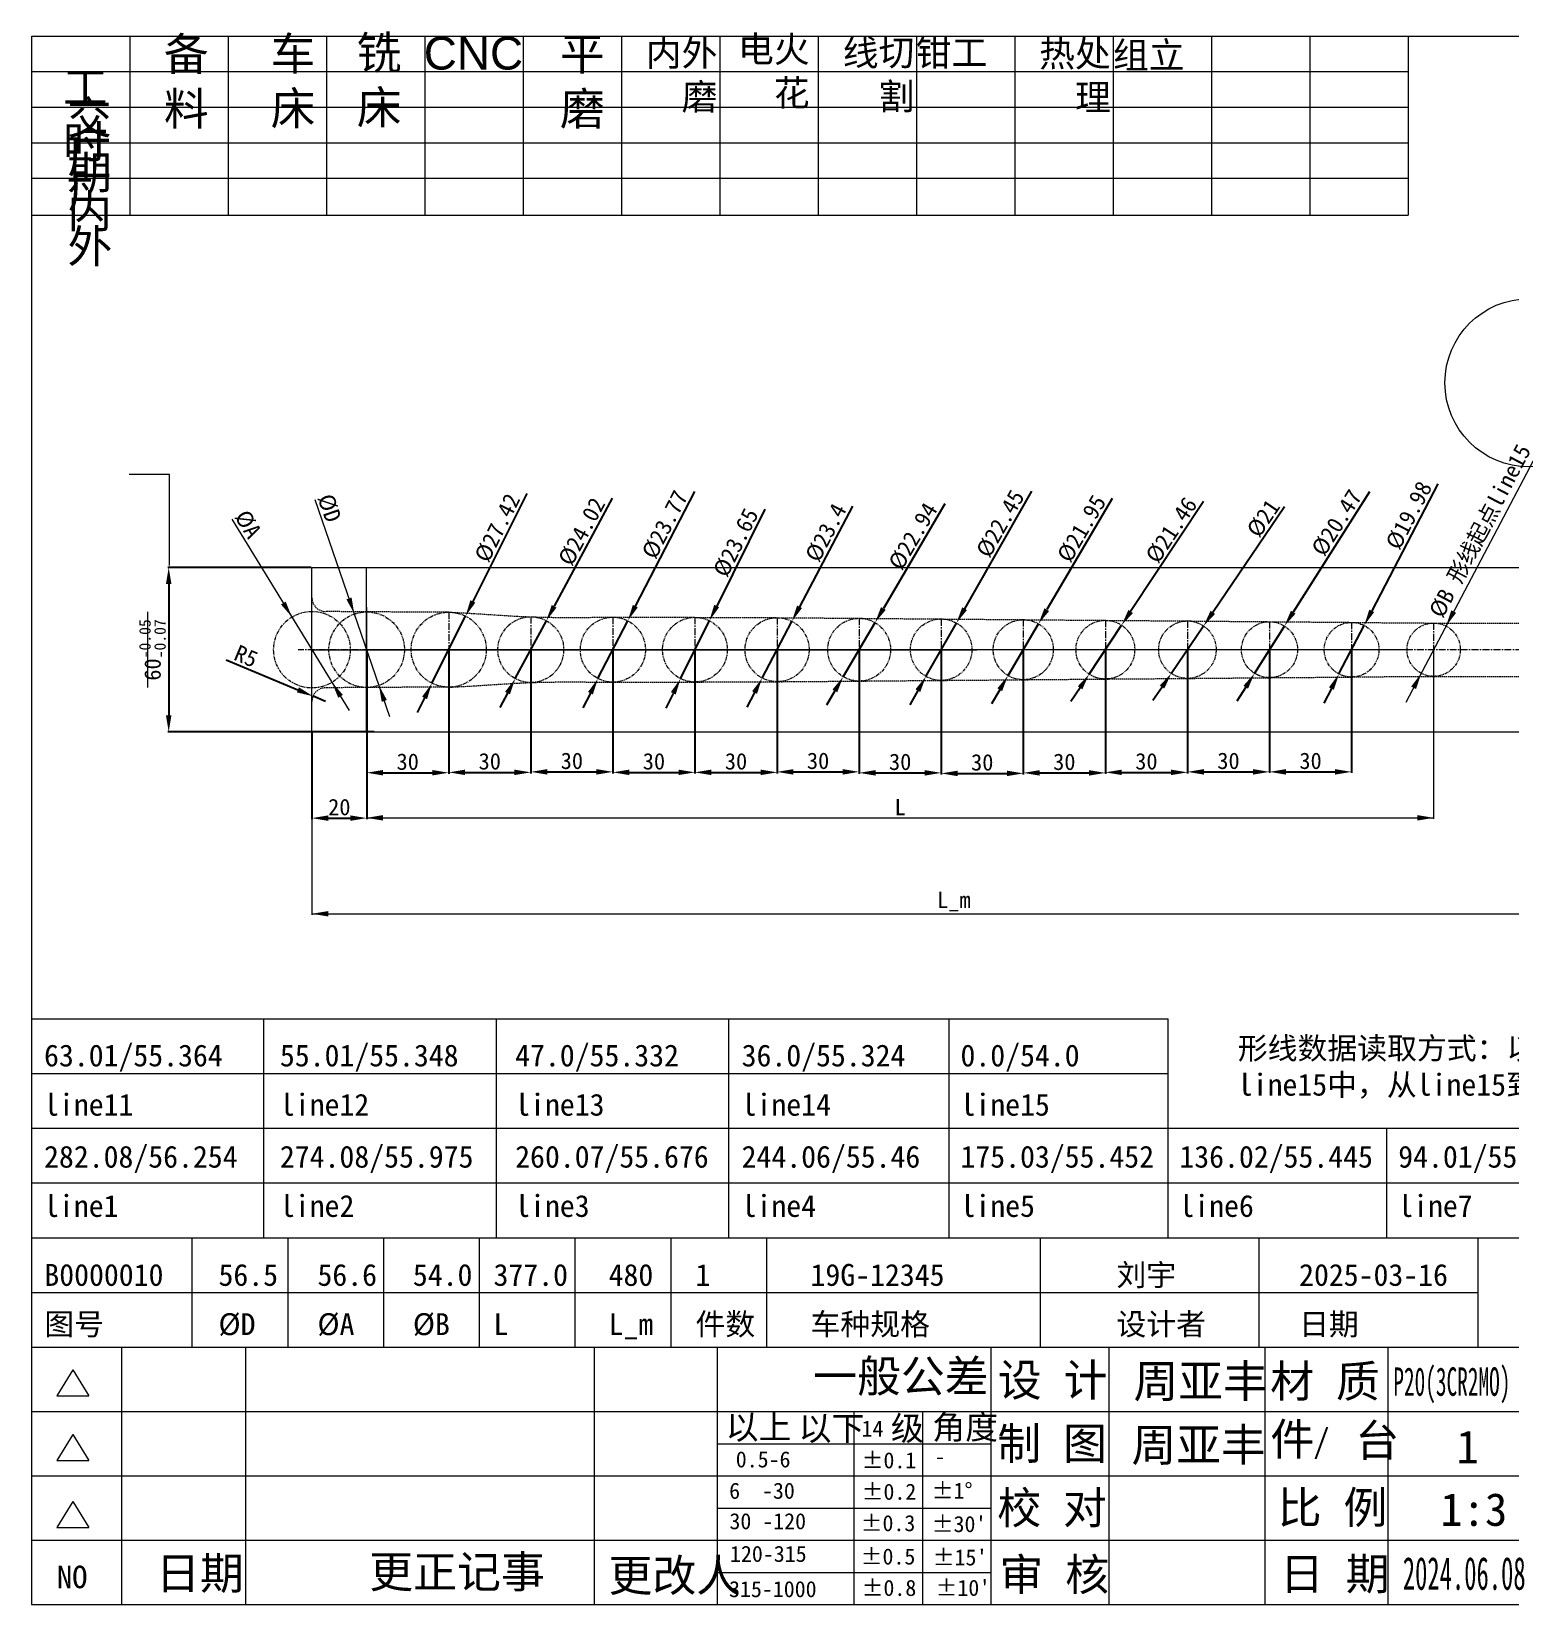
# Model space of a CAD drawing. Header units: inches. Extents: x 10015 to 10884, y -2280 to -1680.
# Drawn here: x 10015 to 10555, y -2255 to -1680 of the extents above; entities that cross this region are included whole.
import ezdxf

# ---------------------------------------------------------------- set-up
doc = ezdxf.new("R2010")
doc.units = ezdxf.units.IN
doc.header["$LTSCALE"] = 2
doc.header["$MEASUREMENT"] = 0
for name, pattern in [('CENTER', [2, 1.25, -0.25, 0.25, -0.25]), ('HIDDEN', [0.375, 0.25, -0.125]), ('PHANTOM2', [1.25, 0.625, -0.125, 0.125, -0.125, 0.125, -0.125])]:
    doc.linetypes.add(name, pattern=pattern)
doc.layers.get('0').update_dxf_attribs({"lineweight": 18})
for name, color, linetype, lineweight in [('CEN', 1, 'CENTER', 18), ('CON', 2, 'Continuous', 18), ('DAS', 5, 'HIDDEN', 18), ('DIM', 7, 'Continuous', 18), ('PHA', 4, 'PHANTOM2', 18)]:
    doc.layers.add(name, color=color, linetype=linetype, lineweight=lineweight)
doc.styles.add('1', font='')
doc.styles.add('ACISOTS', font='')
doc.styles.add('HZ', font='')
doc.styles.get('1').set_extended_font_data('宋体')
doc.styles.get('ACISOTS').set_extended_font_data('宋体')
doc.styles.get('HZ').set_extended_font_data('宋体')
doc.dimstyles.new('11', dxfattribs={"dimscale": 2, "dimtxt": 3, "dimasz": 3, "dimexe": 1.25, "dimexo": 0.625, "dimgap": 0.5, "dimtad": 1, "dimtxsty": 'Standard', "dimcen": 2.5, "dimdle": 6, "dimazin": 3, "dimtfac": 1, "dimtmove": 0, "dimatfit": 3})

# ---------------------------------------------------------------- blocks, each defined once
blk = doc.blocks.new('*X2')
at = {"layer": 'DIM'}
blk.add_hatch(color=0, dxfattribs=at).paths.add_polyline_path([(10112.11, -1921.96), (10112.89, -1920.12), (10118.03, -1923.36)], flags=0)
at = {"layer": 'DIM', "color": 0, "lineweight": -2}
for p, q in [((10086.33, -1910.04), (10112.5, -1921.04)), ((10122.64, -1925.3), (10118.03, -1923.36))]:
    blk.add_line(p, q, dxfattribs=at)
at = {"layer": 'DIM', "color": 0, "insert": (10093.56, -1908.74), "char_height": 6, "width": 18.884, "attachment_point": 5, "rotation": 337.20138}
blk.add_mtext('R5', dxfattribs=at)
blk = doc.blocks.new('*X3')
at = {"layer": 'DIM', "linetype": 'Continuous'}
for points in [[(10110.32, -1894.42), (10108.04, -1888.78), (10106.33, -1889.82)], [(10124.96, -1918.29), (10128.95, -1922.88), (10127.24, -1923.92)]]:
    blk.add_hatch(color=0, dxfattribs=at).paths.add_polyline_path(points, flags=0)
at = {"layer": 'DIM', "color": 0, "linetype": 'Continuous'}
blk.add_line((10088.36, -1858.6), (10131.23, -1928.52), dxfattribs=at)
at = {"layer": 'DIM', "color": 0, "insert": (10094.22, -1860.51), "char_height": 6, "width": 18.7709, "attachment_point": 5, "rotation": 301.51513}
blk.add_mtext('%%CA', dxfattribs=at)
blk = doc.blocks.new('*X4')
at = {"layer": 'DIM'}
for points in [[(10504.12, -1891.7), (10505.89, -1892.62), (10502.24, -1897.49)], [(10491.16, -1921), (10489.38, -1920.08), (10493.04, -1915.22)]]:
    blk.add_hatch(color=0, dxfattribs=at).paths.add_polyline_path(points, flags=0)
at = {"layer": 'DIM', "color": 0, "lineweight": -2}
for p, q in [((10529.12, -1845.7), (10505, -1892.16)), ((10493.04, -1915.22), (10502.24, -1897.49)), ((10490.27, -1920.54), (10487.51, -1925.87))]:
    blk.add_line(p, q, dxfattribs=at)
at = {"layer": 'DIM', "color": 0, "insert": (10518.61, -1857.26), "char_height": 6, "width": 52.4246, "attachment_point": 5, "rotation": 62.56755}
blk.add_mtext('%%C19.98', dxfattribs=at)
blk = doc.blocks.new('*X5')
at = {"layer": 'DIM'}
for points in [[(10475.47, -1892.1), (10477.16, -1893.17), (10473.11, -1897.7)], [(10459.8, -1920.6), (10458.11, -1919.54), (10462.17, -1915)]]:
    blk.add_hatch(color=0, dxfattribs=at).paths.add_polyline_path(points, flags=0)
at = {"layer": 'DIM', "color": 0, "lineweight": -2}
for p, q in [((10504.18, -1848.6), (10476.32, -1892.63)), ((10462.17, -1915), (10473.11, -1897.7)), ((10458.96, -1920.07), (10455.75, -1925.14))]:
    blk.add_line(p, q, dxfattribs=at)
at = {"layer": 'DIM', "color": 0, "insert": (10492.26, -1859.95), "char_height": 6, "width": 52.4246, "attachment_point": 5, "rotation": 57.67571}
blk.add_mtext('%%C20.47', dxfattribs=at)
blk = doc.blocks.new('*X6')
at = {"layer": 'DIM'}
for points in [[(10446.09, -1892.15), (10447.74, -1893.27), (10443.54, -1897.67)], [(10429.19, -1920.56), (10427.53, -1919.43), (10431.73, -1915.03)]]:
    blk.add_hatch(color=0, dxfattribs=at).paths.add_polyline_path(points, flags=0)
at = {"layer": 'DIM', "color": 0, "lineweight": -2}
for p, q in [((10473.16, -1854.11), (10446.92, -1892.71)), ((10431.73, -1915.03), (10443.54, -1897.67)), ((10428.36, -1919.99), (10424.99, -1924.95))]:
    blk.add_line(p, q, dxfattribs=at)
at = {"layer": 'DIM', "color": 0, "insert": (10465.44, -1858.35), "char_height": 6, "width": 25.9441, "attachment_point": 5, "rotation": 55.78323}
blk.add_mtext('%%C21', dxfattribs=at)
blk = doc.blocks.new('*X7')
at = {"layer": 'DIM'}
for points in [[(10416.05, -1891.86), (10417.72, -1892.96), (10413.57, -1897.41)], [(10399.22, -1920.84), (10397.56, -1919.74), (10401.71, -1915.29)]]:
    blk.add_hatch(color=0, dxfattribs=at).paths.add_polyline_path(points, flags=0)
at = {"layer": 'DIM', "color": 0, "lineweight": -2}
for p, q in [((10443.57, -1852.18), (10416.89, -1892.41)), ((10401.71, -1915.29), (10413.57, -1897.41)), ((10398.39, -1920.29), (10395.07, -1925.29))]:
    blk.add_line(p, q, dxfattribs=at)
at = {"layer": 'DIM', "color": 0, "insert": (10431.8, -1862.68), "char_height": 6, "width": 52.5587, "attachment_point": 5, "rotation": 56.44467}
blk.add_mtext('%%C21.46', dxfattribs=at)
blk = doc.blocks.new('*X8')
at = {"layer": 'DIM'}
for points in [[(10385.38, -1891.21), (10387.1, -1892.22), (10383.2, -1896.89)], [(10369.9, -1921.49), (10368.17, -1920.48), (10372.07, -1915.81)]]:
    blk.add_hatch(color=0, dxfattribs=at).paths.add_polyline_path(points, flags=0)
at = {"layer": 'DIM', "color": 0, "lineweight": -2}
for p, q in [((10410.11, -1851.13), (10386.24, -1891.72)), ((10372.07, -1915.81), (10383.2, -1896.89)), ((10369.03, -1920.98), (10365.99, -1926.16))]:
    blk.add_line(p, q, dxfattribs=at)
at = {"layer": 'DIM', "color": 0, "insert": (10399.01, -1862.12), "char_height": 6, "width": 52.3575, "attachment_point": 5, "rotation": 59.54464}
blk.add_mtext('%%C21.95', dxfattribs=at)
blk = doc.blocks.new('*X9')
at = {"layer": 'DIM'}
for points in [[(10355.3, -1890.89), (10357.04, -1891.88), (10353.2, -1896.6)], [(10339.98, -1921.81), (10338.24, -1920.82), (10342.08, -1916.1)]]:
    blk.add_hatch(color=0, dxfattribs=at).paths.add_polyline_path(points, flags=0)
at = {"layer": 'DIM', "color": 0, "lineweight": -2}
for p, q in [((10380.67, -1848.4), (10356.17, -1891.39)), ((10342.08, -1916.1), (10353.2, -1896.6)), ((10339.11, -1921.31), (10336.14, -1926.53))]:
    blk.add_line(p, q, dxfattribs=at)
at = {"layer": 'DIM', "color": 0, "insert": (10369.29, -1860.3), "char_height": 6, "width": 52.3575, "attachment_point": 5, "rotation": 60.31548}
blk.add_mtext('%%C22.45', dxfattribs=at)
blk = doc.blocks.new('*X10')
at = {"layer": 'DIM'}
for points in [[(10325.64, -1890.79), (10327.36, -1891.8), (10323.46, -1896.46)], [(10309.64, -1921.91), (10307.92, -1920.9), (10311.82, -1916.24)]]:
    blk.add_hatch(color=0, dxfattribs=at).paths.add_polyline_path(points, flags=0)
at = {"layer": 'DIM', "color": 0, "lineweight": -2}
for p, q in [((10348.99, -1853.08), (10326.5, -1891.29)), ((10311.82, -1916.24), (10323.46, -1896.46)), ((10308.78, -1921.41), (10305.73, -1926.58))]:
    blk.add_line(p, q, dxfattribs=at)
at = {"layer": 'DIM', "color": 0, "insert": (10337.38, -1864.92), "char_height": 6, "width": 52.8268, "attachment_point": 5, "rotation": 59.52426}
blk.add_mtext('%%C22.94', dxfattribs=at)
blk = doc.blocks.new('*X11')
at = {"layer": 'DIM'}
for points in [[(10294.97, -1890.21), (10296.74, -1891.14), (10293.07, -1895.99)], [(10280.3, -1922.49), (10278.53, -1921.56), (10282.2, -1916.71)]]:
    blk.add_hatch(color=0, dxfattribs=at).paths.add_polyline_path(points, flags=0)
at = {"layer": 'DIM', "color": 0, "lineweight": -2}
for p, q in [((10315.16, -1853.86), (10295.86, -1890.67)), ((10282.2, -1916.71), (10293.07, -1895.99)), ((10279.42, -1922.03), (10276.63, -1927.34))]:
    blk.add_line(p, q, dxfattribs=at)
at = {"layer": 'DIM', "color": 0, "insert": (10305.54, -1863.6), "char_height": 6, "width": 44.2458, "attachment_point": 5, "rotation": 62.33473}
blk.add_mtext('%%C23.4', dxfattribs=at)
blk = doc.blocks.new('*X12')
at = {"layer": 'DIM'}
for points in [[(10264.68, -1889.94), (10266.47, -1890.83), (10262.9, -1895.76)], [(10250.6, -1922.76), (10248.81, -1921.87), (10252.37, -1916.94)]]:
    blk.add_hatch(color=0, dxfattribs=at).paths.add_polyline_path(points, flags=0)
at = {"layer": 'DIM', "color": 0, "lineweight": -2}
for p, q in [((10283.19, -1854.97), (10265.57, -1890.39)), ((10252.37, -1916.94), (10262.9, -1895.76)), ((10249.7, -1922.31), (10247.03, -1927.68))]:
    blk.add_line(p, q, dxfattribs=at)
at = {"layer": 'DIM', "color": 0, "insert": (10272.63, -1867.22), "char_height": 6, "width": 52.3575, "attachment_point": 5, "rotation": 63.56145}
blk.add_mtext('%%C23.65', dxfattribs=at)
blk = doc.blocks.new('*X13')
at = {"layer": 'DIM'}
for points in [[(10234.94, -1889.99), (10236.72, -1890.91), (10233.08, -1895.78)], [(10220.32, -1922.71), (10218.55, -1921.79), (10222.19, -1916.92)]]:
    blk.add_hatch(color=0, dxfattribs=at).paths.add_polyline_path(points, flags=0)
at = {"layer": 'DIM', "color": 0, "lineweight": -2}
for p, q in [((10257.43, -1848.54), (10235.83, -1890.45)), ((10222.19, -1916.92), (10233.08, -1895.78)), ((10219.44, -1922.25), (10216.69, -1927.58))]:
    blk.add_line(p, q, dxfattribs=at)
at = {"layer": 'DIM', "color": 0, "insert": (10246.7, -1860.63), "char_height": 6, "width": 52.4246, "attachment_point": 5, "rotation": 62.73193}
blk.add_mtext('%%C23.77', dxfattribs=at)
blk = doc.blocks.new('*X14')
at = {"layer": 'DIM'}
for points in [[(10205.28, -1890.01), (10207.04, -1890.96), (10203.32, -1895.77)], [(10190, -1922.69), (10188.23, -1921.74), (10191.95, -1916.93)]]:
    blk.add_hatch(color=0, dxfattribs=at).paths.add_polyline_path(points, flags=0)
at = {"layer": 'DIM', "color": 0, "lineweight": -2}
for p, q in [((10227.37, -1851.01), (10206.16, -1890.48)), ((10191.95, -1916.93), (10203.32, -1895.77)), ((10189.11, -1922.22), (10186.27, -1927.5))]:
    blk.add_line(p, q, dxfattribs=at)
at = {"layer": 'DIM', "color": 0, "insert": (10216.29, -1863.19), "char_height": 6, "width": 52.3575, "attachment_point": 5, "rotation": 61.75355}
blk.add_mtext('%%C24.02', dxfattribs=at)
blk = doc.blocks.new('*X15')
at = {"layer": 'DIM'}
for points in [[(10473.64, -1950.01), (10473.64, -1952.01), (10467.64, -1951.01)], [(10491.64, -1952.01), (10491.64, -1950.01), (10497.64, -1951.01)]]:
    blk.add_hatch(color=0, dxfattribs=at).paths.add_polyline_path(points, flags=0)
at = {"layer": 'DIM', "color": 0, "lineweight": -2}
for p, q in [((10467.64, -1906.48), (10467.64, -1951.37)), ((10497.64, -1906.48), (10497.64, -1951.37)), ((10473.64, -1951.01), (10491.64, -1951.01))]:
    blk.add_line(p, q, dxfattribs=at)
at = {"layer": 'DIM', "color": 0, "insert": (10482.64, -1947.01), "char_height": 6, "width": 15.2849, "attachment_point": 5}
blk.add_mtext('30', dxfattribs=at)
blk = doc.blocks.new('*X16')
at = {"layer": 'DIM'}
for points in [[(10443.64, -1950.01), (10443.64, -1952.01), (10437.64, -1951.01)], [(10461.64, -1952.01), (10461.64, -1950.01), (10467.64, -1951.01)]]:
    blk.add_hatch(color=0, dxfattribs=at).paths.add_polyline_path(points, flags=0)
at = {"layer": 'DIM', "color": 0, "lineweight": -2}
for p, q in [((10437.64, -1906.48), (10437.64, -1951.37)), ((10467.64, -1906.48), (10467.64, -1951.37)), ((10443.64, -1951.01), (10461.64, -1951.01))]:
    blk.add_line(p, q, dxfattribs=at)
at = {"layer": 'DIM', "color": 0, "insert": (10452.64, -1947.01), "char_height": 6, "width": 15.2849, "attachment_point": 5}
blk.add_mtext('30', dxfattribs=at)
blk = doc.blocks.new('*X17')
at = {"layer": 'DIM'}
for points in [[(10413.64, -1950.19), (10413.64, -1952.19), (10407.64, -1951.19)], [(10431.64, -1952.19), (10431.64, -1950.19), (10437.64, -1951.19)]]:
    blk.add_hatch(color=0, dxfattribs=at).paths.add_polyline_path(points, flags=0)
at = {"layer": 'DIM', "color": 0, "lineweight": -2}
for p, q in [((10407.64, -1906.48), (10407.64, -1951.55)), ((10437.64, -1906.48), (10437.64, -1951.55)), ((10413.64, -1951.19), (10431.64, -1951.19))]:
    blk.add_line(p, q, dxfattribs=at)
at = {"layer": 'DIM', "color": 0, "insert": (10422.64, -1947.19), "char_height": 6, "width": 15.2849, "attachment_point": 5}
blk.add_mtext('30', dxfattribs=at)
blk = doc.blocks.new('*X18')
at = {"layer": 'DIM'}
for points in [[(10383.64, -1950.38), (10383.64, -1952.38), (10377.64, -1951.38)], [(10401.64, -1952.38), (10401.64, -1950.38), (10407.64, -1951.38)]]:
    blk.add_hatch(color=0, dxfattribs=at).paths.add_polyline_path(points, flags=0)
at = {"layer": 'DIM', "color": 0, "lineweight": -2}
for p, q in [((10377.64, -1906.48), (10377.64, -1951.74)), ((10407.64, -1906.48), (10407.64, -1951.74)), ((10383.64, -1951.38), (10401.64, -1951.38))]:
    blk.add_line(p, q, dxfattribs=at)
at = {"layer": 'DIM', "color": 0, "insert": (10392.64, -1947.38), "char_height": 6, "width": 15.2849, "attachment_point": 5}
blk.add_mtext('30', dxfattribs=at)
blk = doc.blocks.new('*X19')
at = {"layer": 'DIM'}
for points in [[(10353.64, -1950.57), (10353.64, -1952.57), (10347.64, -1951.57)], [(10371.64, -1952.57), (10371.64, -1950.57), (10377.64, -1951.57)]]:
    blk.add_hatch(color=0, dxfattribs=at).paths.add_polyline_path(points, flags=0)
at = {"layer": 'DIM', "color": 0, "lineweight": -2}
for p, q in [((10347.64, -1906.48), (10347.64, -1951.93)), ((10377.64, -1906.48), (10377.64, -1951.93)), ((10353.64, -1951.57), (10371.64, -1951.57))]:
    blk.add_line(p, q, dxfattribs=at)
at = {"layer": 'DIM', "color": 0, "insert": (10362.64, -1947.57), "char_height": 6, "width": 15.2849, "attachment_point": 5}
blk.add_mtext('30', dxfattribs=at)
blk = doc.blocks.new('*X20')
at = {"layer": 'DIM'}
for points in [[(10323.64, -1950.38), (10323.64, -1952.38), (10317.64, -1951.38)], [(10341.64, -1952.38), (10341.64, -1950.38), (10347.64, -1951.38)]]:
    blk.add_hatch(color=0, dxfattribs=at).paths.add_polyline_path(points, flags=0)
at = {"layer": 'DIM', "color": 0, "lineweight": -2}
for p, q in [((10317.64, -1906.48), (10317.64, -1951.74)), ((10347.64, -1906.48), (10347.64, -1951.74)), ((10323.64, -1951.38), (10341.64, -1951.38))]:
    blk.add_line(p, q, dxfattribs=at)
at = {"layer": 'DIM', "color": 0, "insert": (10332.64, -1947.38), "char_height": 6, "width": 15.2849, "attachment_point": 5}
blk.add_mtext('30', dxfattribs=at)
blk = doc.blocks.new('*X21')
at = {"layer": 'DIM'}
for points in [[(10293.64, -1950.01), (10293.64, -1952.01), (10287.64, -1951.01)], [(10311.64, -1952.01), (10311.64, -1950.01), (10317.64, -1951.01)]]:
    blk.add_hatch(color=0, dxfattribs=at).paths.add_polyline_path(points, flags=0)
at = {"layer": 'DIM', "color": 0, "lineweight": -2}
for p, q in [((10287.64, -1906.48), (10287.64, -1951.37)), ((10317.64, -1906.48), (10317.64, -1951.37)), ((10293.64, -1951.01), (10311.64, -1951.01))]:
    blk.add_line(p, q, dxfattribs=at)
at = {"layer": 'DIM', "color": 0, "insert": (10302.64, -1947.01), "char_height": 6, "width": 15.2849, "attachment_point": 5}
blk.add_mtext('30', dxfattribs=at)
blk = doc.blocks.new('*X22')
at = {"layer": 'DIM'}
for points in [[(10263.64, -1950.19), (10263.64, -1952.19), (10257.64, -1951.19)], [(10281.64, -1952.19), (10281.64, -1950.19), (10287.64, -1951.19)]]:
    blk.add_hatch(color=0, dxfattribs=at).paths.add_polyline_path(points, flags=0)
at = {"layer": 'DIM', "color": 0, "lineweight": -2}
for p, q in [((10257.64, -1906.48), (10257.64, -1951.55)), ((10287.64, -1906.48), (10287.64, -1951.55)), ((10263.64, -1951.19), (10281.64, -1951.19))]:
    blk.add_line(p, q, dxfattribs=at)
at = {"layer": 'DIM', "color": 0, "insert": (10272.64, -1947.19), "char_height": 6, "width": 15.2849, "attachment_point": 5}
blk.add_mtext('30', dxfattribs=at)
blk = doc.blocks.new('*X23')
at = {"layer": 'DIM'}
for points in [[(10233.64, -1950.19), (10233.64, -1952.19), (10227.64, -1951.19)], [(10251.64, -1952.19), (10251.64, -1950.19), (10257.64, -1951.19)]]:
    blk.add_hatch(color=0, dxfattribs=at).paths.add_polyline_path(points, flags=0)
at = {"layer": 'DIM', "color": 0, "lineweight": -2}
for p, q in [((10227.64, -1906.48), (10227.64, -1951.55)), ((10257.64, -1906.48), (10257.64, -1951.55)), ((10233.64, -1951.19), (10251.64, -1951.19))]:
    blk.add_line(p, q, dxfattribs=at)
at = {"layer": 'DIM', "color": 0, "insert": (10242.64, -1947.19), "char_height": 6, "width": 15.2849, "attachment_point": 5}
blk.add_mtext('30', dxfattribs=at)
blk = doc.blocks.new('*X24')
at = {"layer": 'DIM'}
for points in [[(10203.64, -1950.01), (10203.64, -1952.01), (10197.64, -1951.01)], [(10221.64, -1952.01), (10221.64, -1950.01), (10227.64, -1951.01)]]:
    blk.add_hatch(color=0, dxfattribs=at).paths.add_polyline_path(points, flags=0)
at = {"layer": 'DIM', "color": 0, "lineweight": -2}
for p, q in [((10197.64, -1906.48), (10197.64, -1951.37)), ((10227.64, -1906.48), (10227.64, -1951.37)), ((10203.64, -1951.01), (10221.64, -1951.01))]:
    blk.add_line(p, q, dxfattribs=at)
at = {"layer": 'DIM', "color": 0, "insert": (10212.64, -1947.01), "char_height": 6, "width": 15.2849, "attachment_point": 5}
blk.add_mtext('30', dxfattribs=at)
blk = doc.blocks.new('*X25')
at = {"layer": 'DIM'}
for points in [[(10173.64, -1950.19), (10173.64, -1952.19), (10167.64, -1951.19)], [(10191.64, -1952.19), (10191.64, -1950.19), (10197.64, -1951.19)]]:
    blk.add_hatch(color=0, dxfattribs=at).paths.add_polyline_path(points, flags=0)
at = {"layer": 'DIM', "color": 0, "lineweight": -2}
for p, q in [((10167.64, -1906.48), (10167.64, -1951.55)), ((10197.64, -1906.48), (10197.64, -1951.55)), ((10173.64, -1951.19), (10191.64, -1951.19))]:
    blk.add_line(p, q, dxfattribs=at)
at = {"layer": 'DIM', "color": 0, "insert": (10182.64, -1947.19), "char_height": 6, "width": 15.2849, "attachment_point": 5}
blk.add_mtext('30', dxfattribs=at)
blk = doc.blocks.new('*X26')
at = {"layer": 'DIM'}
for points in [[(10143.64, -1950.32), (10143.64, -1952.32), (10137.64, -1951.32)], [(10161.64, -1952.32), (10161.64, -1950.32), (10167.64, -1951.32)]]:
    blk.add_hatch(color=0, dxfattribs=at).paths.add_polyline_path(points, flags=0)
at = {"layer": 'DIM', "color": 0, "lineweight": -2}
for p, q in [((10137.64, -1906.48), (10137.64, -1951.68)), ((10167.64, -1906.48), (10167.64, -1951.68)), ((10143.64, -1951.32), (10161.64, -1951.32))]:
    blk.add_line(p, q, dxfattribs=at)
at = {"layer": 'DIM', "color": 0, "insert": (10152.64, -1947.32), "char_height": 6, "width": 15.2849, "attachment_point": 5}
blk.add_mtext('30', dxfattribs=at)
blk = doc.blocks.new('*X27')
at = {"layer": 'DIM', "linetype": 'Continuous'}
for points in [[(10137.64, -1967.81), (10143.64, -1966.81), (10143.64, -1968.81)], [(10527.64, -1967.81), (10521.64, -1966.81), (10521.64, -1968.81)]]:
    blk.add_hatch(color=0, dxfattribs=at).paths.add_polyline_path(points, flags=0)
at = {"layer": 'DIM', "color": 0, "linetype": 'Continuous'}
for p, q in [((10137.64, -1906.48), (10137.64, -1968.17)), ((10527.64, -1906.48), (10527.64, -1968.17)), ((10137.64, -1967.81), (10527.64, -1967.81))]:
    blk.add_line(p, q, dxfattribs=at)
at = {"layer": 'DIM', "color": 0, "insert": (10332.64, -1963.87), "char_height": 6, "width": 12, "attachment_point": 5}
blk.add_mtext('L', dxfattribs=at)
blk = doc.blocks.new('*X28')
at = {"layer": 'DIM', "linetype": 'Continuous'}
for points in [[(10532.18, -1897.72), (10535.85, -1892.88), (10534.08, -1891.95)], [(10523.1, -1914.98), (10521.19, -1920.75), (10519.42, -1919.82)]]:
    blk.add_hatch(color=0, dxfattribs=at).paths.add_polyline_path(points, flags=0)
at = {"layer": 'DIM', "color": 0, "linetype": 'Continuous'}
blk.add_line((10566.28, -1832.88), (10517.51, -1925.6), dxfattribs=at)
at = {"layer": 'DIM', "color": 0, "insert": (10544.83, -1863.05), "char_height": 6, "width": 146.7486, "attachment_point": 5, "rotation": 62.25624}
blk.add_mtext('%%CB 形线起点line15', dxfattribs=at)
blk = doc.blocks.new('*X30')
at = {"layer": 'DIM', "linetype": 'Continuous'}
for points in [[(10133.14, -1893.3), (10132.13, -1887.3), (10130.24, -1887.96)], [(10142.13, -1919.4), (10145.03, -1924.75), (10143.14, -1925.4)]]:
    blk.add_hatch(color=0, dxfattribs=at).paths.add_polyline_path(points, flags=0)
at = {"layer": 'DIM', "color": 0, "linetype": 'Continuous'}
blk.add_line((10118.74, -1851.49), (10146.04, -1930.74), dxfattribs=at)
at = {"layer": 'DIM', "color": 0, "insert": (10123.97, -1854.58), "char_height": 6, "width": 18.5028, "attachment_point": 5, "rotation": 289.0077}
blk.add_mtext('%%CD', dxfattribs=at)
blk = doc.blocks.new('*X31')
at = {"layer": 'DIM'}
for points in [[(10175.56, -1888.28), (10177.35, -1889.17), (10173.77, -1894.09)], [(10159.71, -1924.42), (10157.92, -1923.53), (10161.5, -1918.61)]]:
    blk.add_hatch(color=0, dxfattribs=at).paths.add_polyline_path(points, flags=0)
at = {"layer": 'DIM', "color": 0, "lineweight": -2}
for p, q in [((10196.17, -1849.32), (10176.46, -1888.72)), ((10161.5, -1918.61), (10173.77, -1894.09)), ((10158.82, -1923.98), (10156.13, -1929.34))]:
    blk.add_line(p, q, dxfattribs=at)
at = {"layer": 'DIM', "color": 0, "insert": (10185.45, -1861.82), "char_height": 6, "width": 52.3575, "attachment_point": 5, "rotation": 63.4173}
blk.add_mtext('%%C27.42', dxfattribs=at)
blk = doc.blocks.new('*X32')
at = {"layer": 'DIM'}
for points in [[(10123.64, -1966.92), (10123.64, -1968.92), (10117.64, -1967.92)], [(10131.64, -1968.92), (10131.64, -1966.92), (10137.64, -1967.92)]]:
    blk.add_hatch(color=0, dxfattribs=at).paths.add_polyline_path(points, flags=0)
at = {"layer": 'DIM', "color": 0, "lineweight": -2}
for p, q in [((10117.64, -1936.48), (10117.64, -1968.28)), ((10137.64, -1936.48), (10137.64, -1968.28)), ((10123.64, -1967.92), (10131.64, -1967.92))]:
    blk.add_line(p, q, dxfattribs=at)
at = {"layer": 'DIM', "color": 0, "insert": (10127.64, -1963.92), "char_height": 6, "width": 15.419, "attachment_point": 5}
blk.add_mtext('20', dxfattribs=at)
blk = doc.blocks.new('*X33')
at = {"layer": 'DIM', "linetype": 'Continuous'}
for points in [[(10117.64, -2002.88), (10123.64, -2001.88), (10123.64, -2003.88)], [(10597.64, -2002.88), (10591.64, -2001.88), (10591.64, -2003.88)]]:
    blk.add_hatch(color=0, dxfattribs=at).paths.add_polyline_path(points, flags=0)
at = {"layer": 'DIM', "color": 0, "linetype": 'Continuous'}
for p, q in [((10597.64, -1906.48), (10597.64, -2003.24)), ((10117.64, -1936.48), (10117.64, -2003.24)), ((10117.64, -2002.88), (10597.64, -2002.88))]:
    blk.add_line(p, q, dxfattribs=at)
at = {"layer": 'DIM', "color": 0, "insert": (10352.27, -1998.36), "char_height": 6, "width": 25.1397, "attachment_point": 5}
blk.add_mtext('L_m', dxfattribs=at)
blk = doc.blocks.new('*X48')
at = {"layer": 'DIM', "color": 0, "char_height": 6, "attachment_point": 1, "rotation": 90}
for s, insert, width in [('{\\H0.7x;-0.05}', (10073.52, -1961.37), 57.9084), ('{\\H0.7x;-0.07}', (10079.02, -1961.37), 57.9084), ('60', (10075.42, -1969.55), 90.6235)]:
    blk.add_mtext(s, dxfattribs=dict(at, insert=insert, width=width))
blk = doc.blocks.new('*X47')
at = {"layer": 'DIM'}
for points in [[(10066.28, -1882.35), (10064.28, -1882.35), (10065.28, -1876.35)], [(10064.28, -1930.35), (10066.28, -1930.35), (10065.28, -1936.35)]]:
    blk.add_hatch(color=0, dxfattribs=at).paths.add_polyline_path(points, flags=0)
at = {"layer": 'DIM', "color": 0, "lineweight": -2}
for p, q in [((10117.39, -1876.35), (10064.92, -1876.35)), ((10065.28, -1882.35), (10065.28, -1930.35)), ((10140.36, -1936.35), (10064.92, -1936.35))]:
    blk.add_line(p, q, dxfattribs=at)
at = {"layer": 'DIM', "color": 0}
blk.add_blockref('*X48', (-19.04, 51.87), dxfattribs=at)

msp = doc.modelspace()

# ---------------------------------------------------------------- linework, layer by layer
at = {"color": 1}
for p, q in [((10137.638, -1936.35), (10137.638, -1876.35)), ((10117.638, -1906.35), (10360.707, -1906.35))]:
    msp.add_line(p, q, dxfattribs=at)
at = {"color": 40, "linetype": 'Continuous'}
msp.add_line((10137.638, -1890.771), (10137.638, -1921.93), dxfattribs=at)
at = {"color": 2, "linetype": 'Continuous'}
msp.add_line((10057.638, -1920.15), (10057.638, -1892.55), dxfattribs=at)
at = {"color": 6, "linetype": 'Continuous'}
msp.add_arc((10466.791, -1899.18), 0.848, 356.443974, 3.556026, dxfattribs=at)
at = {"layer": 'CEN'}
for p, q in [((10167.638, -1892.641), (10167.638, -1920.059)), ((10197.638, -1894.34), (10197.638, -1918.361)), ((10227.638, -1894.463), (10227.638, -1918.238)), ((10257.638, -1894.525), (10257.638, -1918.176)), ((10287.638, -1894.648), (10287.638, -1918.052)), ((10317.638, -1894.88), (10317.638, -1917.821)), ((10347.638, -1895.127), (10347.638, -1917.574)), ((10377.638, -1895.374), (10377.638, -1917.327)), ((10407.638, -1895.621), (10407.638, -1917.08)), ((10437.638, -1895.853), (10437.638, -1916.848)), ((10467.638, -1896.115), (10467.638, -1916.586)), ((10497.638, -1896.362), (10497.638, -1916.339)), ((10527.638, -1896.602), (10527.638, -1916.099)), ((10342.638, -1906.35), (10112.624, -1906.35)), ((10519.528, -1906.35), (10137.638, -1906.35)), ((10612.022, -1906.35), (10137.638, -1906.35))]:
    msp.add_line(p, q, dxfattribs=at)
at = {"layer": 'CON'}
for p, q in [((10117.638, -1936.35), (10117.638, -1876.35)), ((10117.638, -1876.35), (10597.638, -1876.35)), ((10117.638, -1936.35), (10597.638, -1936.35))]:
    msp.add_line(p, q, dxfattribs=at)
at = {"layer": 'DAS'}
for p, q in [((10137.638, -1892.55), (10122.588, -1892.4)), ((10167.638, -1892.641), (10137.638, -1892.55)), ((10527.638, -1896.602), (10597.638, -1896.602)), ((10137.638, -1920.15), (10122.588, -1920.301)), ((10167.638, -1920.059), (10137.638, -1920.15)), ((10527.638, -1916.099), (10597.638, -1916.099))]:
    msp.add_line(p, q, dxfattribs=at)
for centre, start, end in [((10122.638, -1887.4), 180, 269.427055), ((10122.638, -1925.301), 90.572932, 180)]:
    msp.add_arc(centre, 5, start, end, dxfattribs=at)
for points in [[(10167.638, -1892.641), (10177.632, -1893.031), (10197.641, -1894.903), (10227.637, -1894.331), (10257.638, -1894.551), (10287.638, -1894.614), (10317.638, -1894.885), (10347.638, -1895.126), (10377.638, -1895.372), (10407.638, -1895.629), (10437.638, -1895.839), (10467.638, -1896.132), (10497.638, -1896.325), (10517.638, -1896.602), (10527.638, -1896.602)], [(10167.638, -1920.059), (10177.632, -1919.67), (10197.641, -1917.798), (10227.637, -1918.37), (10257.638, -1918.15), (10287.638, -1918.087), (10317.638, -1917.816), (10347.638, -1917.575), (10377.638, -1917.329), (10407.638, -1917.072), (10437.638, -1916.862), (10467.638, -1916.569), (10497.638, -1916.376), (10517.638, -1916.099), (10527.638, -1916.099)]]:
    msp.add_open_spline(points, degree=3, dxfattribs=at)
at = {"layer": 'DIM'}
for p, q in [((10051.06, -1682.076), (10051.06, -1747.495)), ((10087.003, -1682.076), (10087.003, -1747.495)), ((10087.003, -1682.076), (10087.003, -1747.495)), ((10122.945, -1682.076), (10122.945, -1747.495)), ((10158.888, -1682.076), (10158.888, -1747.495)), ((10194.83, -1682.076), (10194.83, -1747.495)), ((10194.83, -1682.076), (10194.83, -1747.495)), ((10230.773, -1682.076), (10230.773, -1747.495)), ((10266.716, -1682.076), (10266.716, -1747.495)), ((10302.658, -1682.076), (10302.658, -1747.495)), ((10338.601, -1682.076), (10338.601, -1747.495)), ((10374.544, -1682.076), (10374.544, -1747.495)), ((10410.486, -1682.076), (10410.486, -1747.495)), ((10446.429, -1682.076), (10446.429, -1747.495)), ((10482.371, -1682.076), (10482.371, -1747.495)), ((10518.314, -1682.076), (10518.314, -1747.495)), ((10065.54, -1842.29), (10050.772, -1842.29)), ((10065.54, -1875.573), (10065.54, -1842.29)), ((10015.117, -2041.281), (10430.58, -2041.281)), ((10100.072, -2121.281), (10100.072, -2041.281)), ((10185.072, -2121.281), (10185.072, -2041.281)), ((10270.072, -2121.281), (10270.072, -2041.281)), ((10350.58, -2121.281), (10350.58, -2041.281)), ((10430.58, -2121.281), (10430.58, -2041.281)), ((10015.117, -2061.281), (10430.58, -2061.281)), ((10015.117, -2081.281), (10868.55, -2081.281)), ((10510.58, -2121.281), (10510.58, -2081.281)), ((10015.117, -2101.281), (10868.55, -2101.281)), ((10015.117, -2121.281), (10868.55, -2121.281)), ((10073.905, -2161.281), (10073.905, -2121.281)), ((10108.905, -2161.281), (10108.905, -2121.281)), ((10143.905, -2161.281), (10143.905, -2121.281)), ((10178.905, -2161.281), (10178.905, -2121.281)), ((10213.905, -2161.281), (10213.905, -2121.281)), ((10248.905, -2161.281), (10248.905, -2121.281)), ((10283.905, -2161.281), (10283.905, -2121.281)), ((10383.905, -2161.281), (10383.905, -2121.281)), ((10463.905, -2161.281), (10463.905, -2121.281)), ((10543.905, -2161.281), (10543.905, -2121.281)), ((10015.117, -2141.281), (10543.905, -2141.281)), ((10015.117, -2161.281), (10868.55, -2161.281)), ((10048.181, -2255.358), (10048.181, -2161.281)), ((10093.445, -2255.358), (10093.445, -2161.281)), ((10220.885, -2255.358), (10220.885, -2161.281)), ((10265.898, -2255.358), (10265.898, -2161.281)), ((10365.855, -2255.358), (10365.855, -2161.281)), ((10409.054, -2255.358), (10409.054, -2161.281)), ((10466.052, -2255.358), (10466.052, -2161.281)), ((10511.051, -2255.358), (10511.051, -2161.281)), ((10030.236, -2169.595), (10024.333, -2179.127)), ((10030.236, -2169.595), (10036.139, -2179.127)), ((10024.333, -2179.127), (10036.139, -2179.127)), ((10015.117, -2184.801), (10868.55, -2184.801)), ((10315.877, -2255.358), (10315.877, -2184.801)), ((10340.866, -2255.358), (10340.866, -2184.801)), ((10030.236, -2193.196), (10024.333, -2202.728)), ((10030.236, -2193.196), (10036.139, -2202.728)), ((10265.898, -2196.56), (10365.855, -2196.56)), ((10024.333, -2202.728), (10036.139, -2202.728)), ((10015.117, -2208.32), (10868.55, -2208.32)), ((10030.236, -2217.705), (10024.333, -2227.236)), ((10030.236, -2217.705), (10036.139, -2227.236)), ((10265.898, -2220.079), (10365.855, -2220.079)), ((10024.333, -2227.236), (10036.139, -2227.236)), ((10015.117, -2231.839), (10868.55, -2231.839)), ((10265.898, -2243.599), (10365.855, -2243.599)), ((10015.117, -2255.358), (10365.855, -2255.358))]:
    msp.add_line(p, q, dxfattribs=at)
for points in [[(10015.117, -1682.076), (10868.55, -1682.076)], [(10015.117, -1682.076), (10015.117, -2255.358)], [(10015.117, -1695.068), (10518.314, -1695.068)], [(10015.117, -1708.061), (10518.314, -1708.061)], [(10015.117, -1721.053), (10518.314, -1721.053)], [(10015.117, -1734.045), (10518.314, -1734.045)], [(10015.117, -1747.495), (10518.314, -1747.495)], [(10365.855, -2255.358), (10868.55, -2255.358)]]:
    msp.add_lwpolyline(points, dxfattribs=at)
msp.add_circle((10562.514, -1808.802), 30.749, dxfattribs=at)
at = {"layer": 'PHA'}
for centre, radius in [((10117.638, -1906.35), 14), ((10137.638, -1906.35), 13.8), ((10167.638, -1906.35), 13.709), ((10197.638, -1906.35), 12.011), ((10227.631, -1906.35), 11.887), ((10257.638, -1906.35), 11.825), ((10287.638, -1906.35), 11.702), ((10317.638, -1906.35), 11.47), ((10347.638, -1906.35), 11.223), ((10377.638, -1906.35), 10.976), ((10407.638, -1906.35), 10.729), ((10437.638, -1906.35), 10.498), ((10467.638, -1906.35), 10.235), ((10497.638, -1906.35), 9.988), ((10527.638, -1906.35), 9.748)]:
    msp.add_circle(centre, radius, dxfattribs=at)

# ---------------------------------------------------------------- texts
at = {"layer": 'DIM'}
for s, height, style, p in [('63.01/55.364', 8, 'ACISOTS', (10019.718, -2058.668)), ('55.01/55.348', 8, 'ACISOTS', (10105.926, -2058.668)), ('47.0/55.332', 8, 'ACISOTS', (10191.914, -2058.668)), ('36.0/55.324', 8, 'ACISOTS', (10274.693, -2058.668)), ('0.0/54.0', 8, 'ACISOTS', (10354.693, -2058.668)), ('line11', 8, 'ACISOTS', (10019.718, -2076.668)), ('line12', 8, 'ACISOTS', (10105.926, -2076.668)), ('line13', 8, 'ACISOTS', (10191.914, -2076.668)), ('line14', 8, 'ACISOTS', (10274.693, -2076.668)), ('line15', 8, 'ACISOTS', (10354.693, -2076.668)), ('282.08/56.254', 8, 'ACISOTS', (10019.718, -2095.668)), ('274.08/55.975', 8, 'ACISOTS', (10105.926, -2095.668)), ('260.07/55.676', 8, 'ACISOTS', (10191.914, -2095.668)), ('244.06/55.46', 8, 'ACISOTS', (10274.693, -2095.668)), ('175.03/55.452', 8, 'ACISOTS', (10354.693, -2095.668)), ('136.02/55.445', 8, 'ACISOTS', (10434.693, -2095.668)), ('94.01/55.437', 8, 'ACISOTS', (10514.693, -2095.668)), ('line1', 8, 'ACISOTS', (10019.718, -2113.668)), ('line2', 8, 'ACISOTS', (10105.926, -2113.668)), ('line3', 8, 'ACISOTS', (10191.914, -2113.668)), ('line4', 8, 'ACISOTS', (10274.693, -2113.668)), ('line5', 8, 'ACISOTS', (10354.693, -2113.668)), ('line6', 8, 'ACISOTS', (10434.693, -2113.668)), ('line7', 8, 'ACISOTS', (10514.693, -2113.668)), ('B0000010', 8, 'ACISOTS', (10019.824, -2138.872)), ('56.5', 8, 'ACISOTS', (10083.483, -2138.872)), ('56.6', 8, 'ACISOTS', (10119.66, -2138.872)), ('54.0', 8, 'ACISOTS', (10154.526, -2138.872)), ('377.0', 8, 'ACISOTS', (10184.016, -2138.872)), ('480', 8, 'ACISOTS', (10226.075, -2138.872)), ('1', 8, 'ACISOTS', (10257.84, -2138.872)), ('19G-12345', 8, 'ACISOTS', (10299.871, -2138.872)), ('刘宇', 8, 'ACISOTS', (10411.691, -2138.872)), ('2025-03-16', 8, 'ACISOTS', (10478.452, -2138.872)), ('图号', 8, 'ACISOTS', (10019.824, -2156.872)), ('%%CD', 8, 'ACISOTS', (10083.483, -2156.872)), ('%%CA', 8, 'ACISOTS', (10119.66, -2156.872)), ('%%CB', 8, 'ACISOTS', (10154.526, -2156.872)), ('L', 8, 'ACISOTS', (10184.016, -2156.872)), ('L_m', 8, 'ACISOTS', (10226.075, -2156.872)), ('件数', 8, 'ACISOTS', (10257.84, -2156.872)), ('车种规格', 8, 'ACISOTS', (10299.871, -2156.872)), ('设计者', 8, 'ACISOTS', (10411.691, -2156.872)), ('日期', 8, 'ACISOTS', (10478.452, -2156.872)), ('一般公差', 11.7596, 'HZ', (10300.804, -2177.784)), ('角度', 8.8197, 'HZ', (10344.374, -2194.89)), ('以上', 8.8197, 'HZ', (10268.839, -2194.89)), ('以下', 8.8197, 'HZ', (10295.498, -2195.334)), ('14', 5.8798, '1', (10318.531, -2194.001)), ('级', 8.82, 'HZ', (10329.267, -2195.334)), ('周亚丰', 12, 'HZ', (10417.181, -2203.006)), ('件', 11.76, 'HZ', (10467.987, -2200.815)), ('/', 8.82, '1', (10483.638, -2199.958)), ('台', 11.76, 'HZ', (10499.03, -2201.228)), ('1', 12, 'HZ', (10535.963, -2203.718)), ('0.5-6', 5.8798, '1', (10272.552, -2205.227)), ('%%P0.1', 5.8798, '1', (10318.531, -2205.578)), ('-', 5.88, '1', (10345.206, -2204.175)), ('%%P0.2', 5.8798, '1', (10318.531, -2217.061)), ('%%P1%%D', 5.8798, '1', (10344.153, -2216.686)), ('1:3', 12, 'HZ', (10530.066, -2226.606)), ('%%P0.3', 5.8798, '1', (10318.18, -2228.544)), ("%%P30'", 5.8798, '1', (10344.153, -2228.871)), ('日期', 11.7596, 'HZ', (10060.656, -2249.8)), ('更正记事', 11.7596, 'HZ', (10138.594, -2249.253)), ('120-315', 5.8798, '1', (10270.447, -2239.77)), ('%%P0.5', 5.8798, '1', (10318.18, -2240.728)), ("%%P15'", 5.8798, '1', (10344.504, -2241.055)), ('NO', 8.2317, '1', (10024.41, -2249.385)), ('更改人', 11.7596, 'HZ', (10226.057, -2250.561)), ('315-1000', 5.8798, '1', (10270.096, -2252.656)), ('%%P0.8', 5.8798, '1', (10318.531, -2252.211)), ("%%P10'", 5.8798, '1', (10345.557, -2252.187))]:
    msp.add_text(s, height=height, dxfattribs=dict(at, style=style)).set_placement(p)
at = {"layer": 'DIM', "style": 'HZ', "width": 0.55}
for s, height, p in [('P20(3CR2MO)', 10.4, (10512.896, -2179.068)), ('2024.06.08', 12, (10516.367, -2249.967))]:
    msp.add_text(s, height=height, dxfattribs=at).set_placement(p)
at = {"layer": 'DIM'}
for s, insert, char_height, width, attachment_point, style in [('备料', (10079.881, -1682.623), 12, 26.92259, 3, 'HZ'), ('车床', (10118.884, -1682.49), 12, 26.92259, 3, 'HZ'), ('铣床', (10150.363, -1682.133), 12, 26.92259, 3, 'HZ'), ('{\\farial|b0|i0|c134|p2;CNC}', (10194.827, -1682.319), 12, 26.92259, 3, 'HZ'), ('平磨', (10224.644, -1682.56), 12, 26.92259, 3, 'HZ'), ('内外磨', (10265.849, -1683.402), 9.6, 34.74328, 3, 'HZ'), ('电火花', (10299.542, -1682.022), 9.6, 34.74328, 3, 'HZ'), ('线切割', (10337.85, -1683.308), 9.6, 34.74328, 3, 'HZ'), ('钳工', (10364.479, -1683.313), 9.6, 34.74328, 3, 'HZ'), ('热处理', (10409.635, -1683.638), 9.6, 34.74328, 3, 'HZ'), ('组立', (10436.648, -1684.224), 9.6, 34.74328, 3, 'HZ'), ('工时', (10042.981, -1694.731), 12, 26.92259, 3, 'HZ'), ('交期', (10044.497, -1705.906), 12, 26.92259, 3, 'HZ'), ('厂内', (10044.53, -1720.126), 12, 26.92259, 3, 'HZ'), ('厂外', (10044.664, -1732.908), 12, 26.92259, 3, 'HZ'), ('形线数据读取方式：以taper小径为起点，记录为0，存储在line15中，从line15到line1依次增大。', (10456.053, -2048.015), 8, 288.46289, 1, 'ACISOTS'), ('设 计', (10368.325, -2180.508), 11.7596, 60.60482, 7, 'HZ'), ('周亚丰 ', (10417.919, -2181.095), 12, 76.12291, 7, 'HZ'), ('材 质', (10467.892, -2180.882), 11.7596, 59.2252, 7, 'HZ'), ('制 图', (10368.128, -2203.649), 11.7596, 59.81646, 7, 'HZ'), ('6  -30', (10270.139, -2216.804), 5.8798, 36.60925, 7, '1'), ('校 对', (10368.128, -2227.168), 11.7596, 60.90045, 7, 'HZ'), ('比 例', (10470.631, -2227.065), 11.7596, 57.25431, 7, 'HZ'), ('30 -120', (10270.237, -2227.936), 5.8798, 42.76828, 7, '1'), ('审 核', (10368.916, -2251.575), 11.7596, 59.32374, 7, 'HZ'), ('日 期', (10471.436, -2251.351), 11.7596, 56.07178, 7, 'HZ')]:
    msp.add_mtext(s, dxfattribs=dict(at, insert=insert, char_height=char_height, width=width, attachment_point=attachment_point, style=style))

# ---------------------------------------------------------------- dimensions: what is measured, and where the dimension line sits
for p1, p2, text, picture, middle in [((10523.1, -1914.978), (10532.176, -1897.723), '%%CB 形线起点line15', '*X28', (10549.205, -1865.348)), ((10142.133, -1919.398), (10133.144, -1893.303), '%%CD', '*X30', (10120.247, -1855.866)), ((10124.956, -1918.285), (10110.32, -1894.415), '%%CA', '*X3', (10090.813, -1862.603))]:
    dim = msp.add_diameter_dim_2p(p1=p1, p2=p2, text=text, dimstyle='11', override={"dimpost": '%%C<>', "dimsah": 1, "dimadec": 2}, dxfattribs=at)
    dim.commit()
    dim.dimension.update_dxf_attribs({"geometry": picture, "text_midpoint": middle, "dimtype": 163})
dim = msp.add_linear_dim(base=(10065.279, -1936.35), p1=(10117.513, -1876.35), p2=(10140.482, -1936.35), angle=270, dimstyle='11', override={"dimsah": 1, "dimtol": 1, "dimtp": -0.05, "dimtm": 0.07, "dimtfac": 0.7, "dimtzin": 8}, dxfattribs=at)
dim.commit()
dim.dimension.update_dxf_attribs({"geometry": '*X47', "text_midpoint": (10059.379, -1906.35)})
for p1, p2, picture, middle in [((10493.036, -1915.216), (10502.24, -1897.485), '*X4', (10522.163, -1859.103)), ((10161.503, -1918.61), (10173.773, -1894.091), '*X31', (10189.027, -1863.606)), ((10191.954, -1916.931), (10203.322, -1895.77), '*X14', (10219.811, -1865.079)), ((10222.185, -1916.917), (10233.077, -1895.784), '*X13', (10250.251, -1862.465)), ((10342.08, -1916.101), (10353.196, -1896.6), '*X9', (10372.761, -1862.278)), ((10372.075, -1915.812), (10383.202, -1896.888), '*X8', (10402.454, -1864.146)), ((10401.708, -1915.292), (10413.569, -1897.409), '*X7', (10435.136, -1864.893)), ((10462.165, -1915), (10473.111, -1897.701), '*X5', (10495.644, -1862.091)), ((10252.373, -1916.939), (10262.903, -1895.762), '*X12', (10276.21, -1869.001)), ((10282.205, -1916.715), (10293.071, -1895.986), '*X11', (10309.078, -1865.453)), ((10311.821, -1916.236), (10323.456, -1896.465), '*X10', (10340.826, -1866.947)), ((10431.7349, -1915.0313), (10443.5413, -1897.6696), '*X6', (10468.7515, -1860.5973))]:
    dim = msp.add_diameter_dim_2p(p1=p1, p2=p2, dimstyle='11', override={"dimpost": '%%C<>', "dimsah": 1, "dimadec": 2, "dimtzin": 8}, dxfattribs=at)
    dim.commit()
    dim.dimension.update_dxf_attribs({"geometry": picture, "text_midpoint": middle, "dimtype": 163})
dim = msp.add_radius_dim(center=(10122.638, -1925.301), mpoint=(10118.029, -1923.363), dimstyle='11', override={"dimpost": 'R<>', "dimsah": 1, "dimadec": 2, "dimtzin": 8}, dxfattribs=at)
dim.commit()
dim.dimension.update_dxf_attribs({"geometry": '*X2', "text_midpoint": (10092.009, -1912.426), "dimtype": 164})
dim = msp.add_linear_dim(base=(10597.638, -2002.875), p1=(10117.638, -1936.35), p2=(10597.638, -1906.35), text='L_m', dimstyle='11', override={"dimtoh": 1, "dimsah": 1, "dimadec": 2}, dxfattribs=at)
dim.commit()
dim.dimension.update_dxf_attribs({"geometry": '*X33', "text_midpoint": (10352.267, -1998.356), "dimtype": 160})
for base, p1, p2, override, picture, middle in [((10167.638, -1951.319), (10137.638, -1906.35), (10167.638, -1906.35), {"dimsah": 1, "dimadec": 2, "dimtzin": 8}, '*X26', (10152.638, -1947.319)), ((10197.638, -1951.195), (10167.638, -1906.35), (10197.638, -1906.35), {"dimsah": 1, "dimadec": 2, "dimtzin": 8}, '*X25', (10182.638, -1947.195)), ((10227.638, -1951.008), (10197.638, -1906.35), (10227.638, -1906.35), {"dimsah": 1, "dimadec": 2, "dimtzin": 8}, '*X24', (10212.638, -1947.008)), ((10257.638, -1951.195), (10227.638, -1906.35), (10257.638, -1906.35), {"dimsah": 1, "dimadec": 2, "dimtzin": 8}, '*X23', (10242.638, -1947.195)), ((10287.638, -1951.195), (10257.638, -1906.35), (10287.638, -1906.35), {"dimsah": 1, "dimadec": 2, "dimtzin": 8}, '*X22', (10272.638, -1947.195)), ((10317.638, -1951.008), (10287.638, -1906.35), (10317.638, -1906.35), {"dimsah": 1, "dimadec": 2, "dimtzin": 8}, '*X21', (10302.638, -1947.008)), ((10347.638, -1951.381), (10317.638, -1906.35), (10347.638, -1906.35), {"dimsah": 1, "dimadec": 2, "dimtzin": 8}, '*X20', (10332.638, -1947.381)), ((10377.638, -1951.568), (10347.638, -1906.35), (10377.638, -1906.35), {"dimsah": 1, "dimadec": 2, "dimtzin": 8}, '*X19', (10362.638, -1947.568)), ((10407.638, -1951.381), (10377.638, -1906.35), (10407.638, -1906.35), {"dimsah": 1, "dimadec": 2, "dimtzin": 8}, '*X18', (10392.638, -1947.381)), ((10437.638, -1951.195), (10407.638, -1906.35), (10437.638, -1906.35), {"dimsah": 1, "dimadec": 2, "dimtzin": 8}, '*X17', (10422.638, -1947.195)), ((10467.638, -1951.008), (10437.638, -1906.35), (10467.638, -1906.35), {"dimsah": 1, "dimadec": 2, "dimtzin": 8}, '*X16', (10452.638, -1947.008)), ((10497.638, -1951.008), (10467.638, -1906.35), (10497.638, -1906.35), {"dimsah": 1, "dimadec": 2, "dimtzin": 8}, '*X15', (10482.638, -1947.008)), ((10137.638, -1967.919), (10117.638, -1936.35), (10137.638, -1936.35), {"dimtoh": 1, "dimsah": 1, "dimadec": 2, "dimtzin": 8}, '*X32', (10127.638, -1963.919))]:
    dim = msp.add_linear_dim(base=base, p1=p1, p2=p2, dimstyle='11', override=override, dxfattribs=at)
    dim.commit()
    dim.dimension.update_dxf_attribs({"geometry": picture, "text_midpoint": middle})
dim = msp.add_linear_dim(base=(10527.638, -1967.807), p1=(10137.638, -1906.35), p2=(10527.638, -1906.35), text='L', dimstyle='11', override={"dimsah": 1, "dimadec": 2}, dxfattribs=at)
dim.commit()
dim.dimension.update_dxf_attribs({"geometry": '*X27', "text_midpoint": (10332.638, -1963.874)})

doc.saveas('drawing.dxf')
